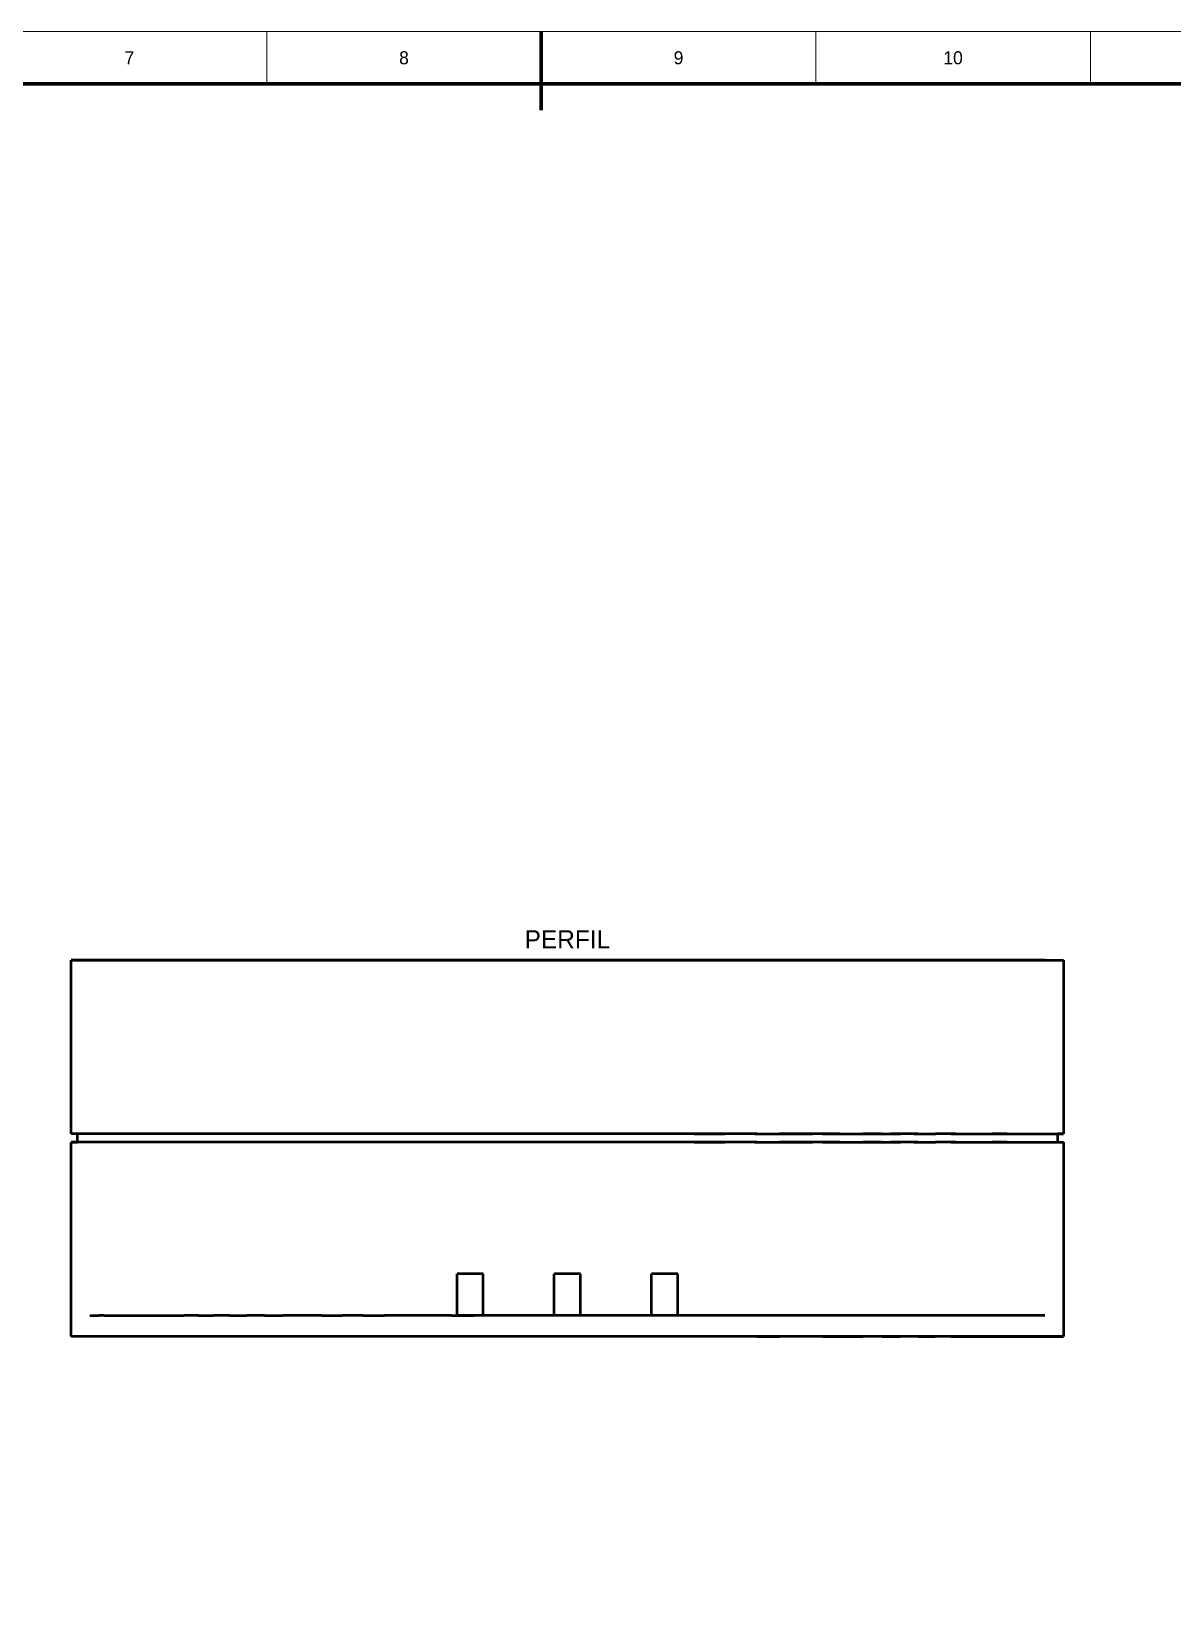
# Model space of a CAD drawing. Header units: millimetres. Extents: x 0 to 841, y 0 to 594.
# Drawn here: x 322.9 to 541.3, y 291.1 to 594 of the extents above; entities that cross this region are included whole.
import ezdxf
from ezdxf.enums import TextEntityAlignment as Align

# ---------------------------------------------------------------- set-up
doc = ezdxf.new("R2010")
doc.units = ezdxf.units.MM
doc.linetypes.add('DASHED', pattern=[1.524, 1.27, -0.254])
for name, color, linetype, lineweight in [('FINA', 7, 'CONTINUOUS', 18), ('NORMA', 7, 'CONTINUOUS', 70), ('OCULTA', 8, 'DASHED', 25), ('TEXTO', 7, 'CONTINUOUS', 25), ('VISIBLE', 7, 'CONTINUOUS', 50)]:
    doc.layers.add(name, color=color, linetype=linetype, lineweight=lineweight)

msp = doc.modelspace()

# ---------------------------------------------------------------- linework, layer by layer
at = {"layer": 'FINA'}
for p, q in [((367.94, 584), (367.94, 594)), ((420.5, 584), (420.5, 594)), ((473.06, 584), (473.06, 594)), ((525.62, 584), (525.62, 594))]:
    msp.add_line(p, q, dxfattribs=at)
msp.add_lwpolyline([(0, 0), (841, 0), (841, 594), (0, 594)], close=True, dxfattribs=at)
at = {"layer": 'NORMA'}
msp.add_line((420.5, 594), (420.5, 579), dxfattribs=at)
msp.add_lwpolyline([(20, 10), (831, 10), (831, 584), (20, 584)], close=True, dxfattribs=at)
at = {"layer": 'OCULTA'}
for p, q in [((330.5, 416.26), (330.61, 416.26)), ((330.61, 416.26), (330.96, 416.26)), ((330.96, 416.26), (331.53, 416.26)), ((331.53, 416.26), (332.33, 416.26)), ((332.33, 416.26), (333.35, 416.26)), ((333.35, 416.26), (334.59, 416.26)), ((334.21, 416.26), (334.1, 416.26)), ((334.54, 416.26), (334.21, 416.26)), ((335.09, 416.26), (334.54, 416.26)), ((334.59, 416.26), (336.05, 416.26)), ((335.86, 416.26), (335.09, 416.26)), ((336.84, 416.26), (335.86, 416.26)), ((336.05, 416.26), (337.73, 416.26)), ((338.04, 416.26), (336.84, 416.26)), ((337.73, 416.26), (339.62, 416.26)), ((339.44, 416.26), (338.04, 416.26)), ((341.06, 416.26), (339.44, 416.26)), ((339.62, 416.26), (341.72, 416.26)), ((342.88, 416.26), (341.06, 416.26)), ((341.72, 416.26), (344.02, 416.26)), ((344.89, 416.26), (342.88, 416.26)), ((344.02, 416.26), (346.51, 416.26)), ((347.1, 416.26), (344.89, 416.26)), ((346.51, 416.26), (349.2, 416.26)), ((349.5, 416.26), (347.1, 416.26)), ((349.2, 416.26), (352.06, 416.26)), ((352.09, 416.26), (349.5, 416.26)), ((355.11, 416.26), (352.06, 416.26)), ((354.85, 416.26), (352.09, 416.26)), ((357.78, 416.26), (354.85, 416.26)), ((355.11, 416.26), (358.32, 416.26)), ((360.87, 416.26), (357.78, 416.26)), ((361.7, 416.26), (358.32, 416.26)), ((364.12, 416.26), (360.87, 416.26)), ((361.7, 416.26), (365.23, 416.26)), ((367.52, 416.26), (364.12, 416.26)), ((368.91, 416.26), (365.23, 416.26)), ((371.05, 416.26), (367.52, 416.26)), ((368.91, 416.26), (372.72, 416.26)), ((374.72, 416.26), (371.05, 416.26)), ((372.72, 416.26), (376.66, 416.26)), ((378.51, 416.26), (374.72, 416.26)), ((380.72, 416.26), (376.66, 416.26)), ((382.41, 416.26), (378.51, 416.26)), ((384.88, 416.26), (380.72, 416.26)), ((386.42, 416.26), (382.41, 416.26)), ((384.88, 416.26), (389.15, 416.26)), ((390.52, 416.26), (386.42, 416.26)), ((393.5, 416.26), (389.15, 416.26)), ((394.71, 416.26), (390.52, 416.26)), ((397.92, 416.26), (393.5, 416.26)), ((398.97, 416.26), (394.71, 416.26)), ((402.42, 416.26), (397.92, 416.26)), ((403.29, 416.26), (398.97, 416.26)), ((406.97, 416.26), (402.42, 416.26)), ((407.67, 416.26), (403.29, 416.26)), ((411.56, 416.26), (406.97, 416.26)), ((412.09, 416.26), (407.67, 416.26)), ((416.19, 416.26), (411.56, 416.26)), ((416.54, 416.26), (412.09, 416.26)), ((420.84, 416.26), (416.19, 416.26)), ((421.02, 416.26), (416.54, 416.26)), ((425.5, 416.26), (420.84, 416.26)), ((425.5, 416.26), (421.02, 416.26)), ((429.98, 416.26), (425.5, 416.26)), ((430.16, 416.26), (425.5, 416.26)), ((434.46, 416.26), (429.98, 416.26)), ((434.81, 416.26), (430.16, 416.26)), ((438.91, 416.26), (434.46, 416.26)), ((439.44, 416.26), (434.81, 416.26)), ((443.33, 416.26), (438.91, 416.26)), ((444.03, 416.26), (439.44, 416.26)), ((443.33, 416.26), (447.71, 416.26)), ((448.58, 416.26), (444.03, 416.26)), ((452.03, 416.26), (447.71, 416.26)), ((453.08, 416.26), (448.58, 416.26)), ((456.29, 416.26), (452.03, 416.26)), ((457.5, 416.26), (453.08, 416.26)), ((460.48, 416.26), (456.29, 416.26)), ((461.85, 416.26), (457.5, 416.26)), ((460.48, 416.26), (464.58, 416.26)), ((466.12, 416.26), (461.85, 416.26)), ((468.59, 416.26), (464.58, 416.26)), ((470.28, 416.26), (466.12, 416.26)), ((468.59, 416.26), (472.49, 416.26)), ((474.34, 416.26), (470.28, 416.26)), ((476.28, 416.26), (472.49, 416.26)), ((478.28, 416.26), (474.34, 416.26)), ((479.95, 416.26), (476.28, 416.26)), ((482.09, 416.26), (478.28, 416.26)), ((479.95, 416.26), (483.48, 416.26)), ((485.77, 416.26), (482.09, 416.26)), ((486.88, 416.26), (483.48, 416.26)), ((489.3, 416.26), (485.77, 416.26)), ((486.88, 416.26), (490.13, 416.26)), ((492.68, 416.26), (489.3, 416.26)), ((493.22, 416.26), (490.13, 416.26)), ((495.89, 416.26), (492.68, 416.26)), ((493.22, 416.26), (496.15, 416.26)), ((498.94, 416.26), (495.89, 416.26)), ((498.91, 416.26), (496.15, 416.26)), ((498.91, 416.26), (501.5, 416.26)), ((501.8, 416.26), (498.94, 416.26)), ((501.5, 416.26), (503.9, 416.26)), ((504.49, 416.26), (501.8, 416.26)), ((503.9, 416.26), (506.11, 416.26)), ((506.98, 416.26), (504.49, 416.26)), ((506.11, 416.26), (508.12, 416.26)), ((509.28, 416.26), (506.98, 416.26)), ((508.12, 416.26), (509.94, 416.26)), ((511.38, 416.26), (509.28, 416.26)), ((509.94, 416.26), (511.56, 416.26)), ((513.27, 416.26), (511.38, 416.26)), ((511.56, 416.26), (512.96, 416.26)), ((512.96, 416.26), (514.16, 416.26)), ((514.95, 416.26), (513.27, 416.26)), ((515.14, 416.26), (514.16, 416.26)), ((516.41, 416.26), (514.95, 416.26)), ((515.14, 416.26), (515.91, 416.26)), ((515.91, 416.26), (516.46, 416.26)), ((517.65, 416.26), (516.41, 416.26)), ((516.46, 416.26), (516.79, 416.26)), ((516.79, 416.26), (516.9, 416.26)), ((518.67, 416.26), (517.65, 416.26)), ((519.47, 416.26), (518.67, 416.26)), ((520.04, 416.26), (519.47, 416.26)), ((520.39, 416.26), (520.04, 416.26)), ((520.5, 416.26), (520.39, 416.26)), ((330.5, 383.06), (330.61, 383.06)), ((330.61, 383.06), (330.96, 383.06)), ((330.96, 383.06), (331.53, 383.06)), ((331.53, 383.06), (332.33, 383.06)), ((331.7, 383.06), (331.9, 383.06)), ((331.9, 383.06), (332.5, 383.06)), ((332.33, 383.06), (333.35, 383.06)), ((332.5, 383.06), (333.5, 383.06)), ((333.35, 383.06), (334.59, 383.06)), ((333.5, 383.06), (334.9, 383.06)), ((334.59, 383.06), (336.05, 383.06)), ((334.9, 383.06), (336.68, 383.06)), ((336.05, 383.06), (337.73, 383.06)), ((336.68, 383.06), (338.84, 383.06)), ((337.73, 383.06), (339.62, 383.06)), ((338.84, 383.06), (341.37, 383.06)), ((339.62, 383.06), (341.72, 383.06)), ((344.27, 383.06), (341.37, 383.06)), ((341.72, 383.06), (344.02, 383.06)), ((344.02, 383.06), (346.51, 383.06)), ((344.27, 383.06), (347.51, 383.06)), ((346.51, 383.06), (349.2, 383.06)), ((347.51, 383.06), (351.08, 383.06)), ((349.2, 383.06), (352.06, 383.06)), ((354.98, 383.06), (351.08, 383.06)), ((355.11, 383.06), (352.06, 383.06)), ((354.98, 383.06), (359.17, 383.06)), ((355.11, 383.06), (358.32, 383.06)), ((361.7, 383.06), (358.32, 383.06)), ((363.65, 383.06), (359.17, 383.06)), ((361.7, 383.06), (365.23, 383.06)), ((363.65, 383.06), (368.4, 383.06)), ((368.91, 383.06), (365.23, 383.06)), ((368.4, 383.06), (373.39, 383.06)), ((368.91, 383.06), (372.72, 383.06)), ((372.72, 383.06), (376.66, 383.06)), ((378.6, 383.06), (373.39, 383.06)), ((380.72, 383.06), (376.66, 383.06)), ((378.6, 383.06), (384.01, 383.06)), ((384.88, 383.06), (380.72, 383.06)), ((384.01, 383.06), (389.6, 383.06)), ((384.88, 383.06), (389.15, 383.06)), ((393.5, 383.06), (389.15, 383.06)), ((395.35, 383.06), (389.6, 383.06)), ((397.92, 383.06), (393.5, 383.06)), ((395.35, 383.06), (401.22, 383.06)), ((402.42, 383.06), (397.92, 383.06)), ((407.2, 383.06), (401.22, 383.06)), ((406.97, 383.06), (402.42, 383.06)), ((411.56, 383.06), (406.97, 383.06)), ((413.26, 383.06), (407.2, 383.06)), ((416.19, 383.06), (411.56, 383.06)), ((419.37, 383.06), (413.26, 383.06)), ((420.84, 383.06), (416.19, 383.06)), ((425.5, 383.06), (419.37, 383.06)), ((425.5, 383.06), (420.84, 383.06)), ((431.63, 383.06), (425.5, 383.06)), ((430.16, 383.06), (425.5, 383.06)), ((434.81, 383.06), (430.16, 383.06)), ((437.74, 383.06), (431.63, 383.06)), ((439.44, 383.06), (434.81, 383.06)), ((443.8, 383.06), (437.74, 383.06)), ((444.03, 383.06), (439.44, 383.06)), ((449.78, 383.06), (443.8, 383.06)), ((448.58, 383.06), (444.03, 383.06)), ((453.08, 383.06), (448.58, 383.06)), ((455.65, 383.06), (449.78, 383.06)), ((457.5, 383.06), (453.08, 383.06)), ((461.4, 383.06), (455.65, 383.06)), ((461.85, 383.06), (457.5, 383.06)), ((466.99, 383.06), (461.4, 383.06)), ((466.12, 383.06), (461.85, 383.06)), ((470.28, 383.06), (466.12, 383.06)), ((472.4, 383.06), (466.99, 383.06)), ((474.34, 383.06), (470.28, 383.06)), ((477.61, 383.06), (472.4, 383.06)), ((478.28, 383.06), (474.34, 383.06)), ((482.6, 383.06), (477.61, 383.06)), ((482.09, 383.06), (478.28, 383.06)), ((485.77, 383.06), (482.09, 383.06)), ((487.35, 383.06), (482.6, 383.06)), ((489.3, 383.06), (485.77, 383.06)), ((491.83, 383.06), (487.35, 383.06)), ((492.68, 383.06), (489.3, 383.06)), ((496.02, 383.06), (491.83, 383.06)), ((495.89, 383.06), (492.68, 383.06)), ((498.94, 383.06), (495.89, 383.06)), ((499.92, 383.06), (496.02, 383.06)), ((501.8, 383.06), (498.94, 383.06)), ((503.49, 383.06), (499.92, 383.06)), ((504.49, 383.06), (501.8, 383.06)), ((506.73, 383.06), (503.49, 383.06)), ((506.98, 383.06), (504.49, 383.06)), ((509.63, 383.06), (506.73, 383.06)), ((509.28, 383.06), (506.98, 383.06)), ((511.38, 383.06), (509.28, 383.06)), ((512.16, 383.06), (509.63, 383.06)), ((513.27, 383.06), (511.38, 383.06)), ((514.32, 383.06), (512.16, 383.06)), ((514.95, 383.06), (513.27, 383.06)), ((516.1, 383.06), (514.32, 383.06)), ((516.41, 383.06), (514.95, 383.06)), ((517.5, 383.06), (516.1, 383.06)), ((517.65, 383.06), (516.41, 383.06)), ((518.5, 383.06), (517.5, 383.06)), ((518.67, 383.06), (517.65, 383.06)), ((519.1, 383.06), (518.5, 383.06)), ((519.47, 383.06), (518.67, 383.06)), ((519.3, 383.06), (519.1, 383.06)), ((520.04, 383.06), (519.47, 383.06)), ((520.39, 383.06), (520.04, 383.06)), ((520.5, 383.06), (520.39, 383.06)), ((330.5, 381.46), (330.61, 381.46)), ((330.61, 381.46), (330.96, 381.46)), ((330.96, 381.46), (331.53, 381.46)), ((331.53, 381.46), (332.33, 381.46)), ((331.7, 381.46), (331.9, 381.46)), ((331.9, 381.46), (332.5, 381.46)), ((332.33, 381.46), (333.35, 381.46)), ((332.5, 381.46), (333.5, 381.46)), ((333.35, 381.46), (334.59, 381.46)), ((333.5, 381.46), (334.9, 381.46)), ((334.59, 381.46), (336.05, 381.46)), ((334.9, 381.46), (336.68, 381.46)), ((336.05, 381.46), (337.73, 381.46)), ((336.68, 381.46), (338.84, 381.46)), ((337.73, 381.46), (339.62, 381.46)), ((338.84, 381.46), (341.37, 381.46)), ((339.62, 381.46), (341.72, 381.46)), ((344.27, 381.46), (341.37, 381.46)), ((341.72, 381.46), (344.02, 381.46)), ((344.02, 381.46), (346.51, 381.46)), ((344.27, 381.46), (347.51, 381.46)), ((346.51, 381.46), (349.2, 381.46)), ((347.51, 381.46), (351.08, 381.46)), ((349.2, 381.46), (352.06, 381.46)), ((354.98, 381.46), (351.08, 381.46)), ((355.11, 381.46), (352.06, 381.46)), ((354.98, 381.46), (359.17, 381.46)), ((355.11, 381.46), (358.32, 381.46)), ((361.7, 381.46), (358.32, 381.46)), ((363.65, 381.46), (359.17, 381.46)), ((361.7, 381.46), (365.23, 381.46)), ((363.65, 381.46), (368.4, 381.46)), ((368.91, 381.46), (365.23, 381.46)), ((368.4, 381.46), (373.39, 381.46)), ((368.91, 381.46), (372.72, 381.46)), ((372.72, 381.46), (376.66, 381.46)), ((378.6, 381.46), (373.39, 381.46)), ((380.72, 381.46), (376.66, 381.46)), ((378.6, 381.46), (384.01, 381.46)), ((384.88, 381.46), (380.72, 381.46)), ((384.01, 381.46), (389.6, 381.46)), ((384.88, 381.46), (389.15, 381.46)), ((393.5, 381.46), (389.15, 381.46)), ((395.35, 381.46), (389.6, 381.46)), ((397.92, 381.46), (393.5, 381.46)), ((395.35, 381.46), (401.22, 381.46)), ((402.42, 381.46), (397.92, 381.46)), ((407.2, 381.46), (401.22, 381.46)), ((406.97, 381.46), (402.42, 381.46)), ((411.56, 381.46), (406.97, 381.46)), ((413.26, 381.46), (407.2, 381.46)), ((416.19, 381.46), (411.56, 381.46)), ((419.37, 381.46), (413.26, 381.46)), ((420.84, 381.46), (416.19, 381.46)), ((425.5, 381.46), (419.37, 381.46)), ((425.5, 381.46), (420.84, 381.46)), ((431.63, 381.46), (425.5, 381.46)), ((430.16, 381.46), (425.5, 381.46)), ((434.81, 381.46), (430.16, 381.46)), ((437.74, 381.46), (431.63, 381.46)), ((439.44, 381.46), (434.81, 381.46)), ((443.8, 381.46), (437.74, 381.46)), ((444.03, 381.46), (439.44, 381.46)), ((449.78, 381.46), (443.8, 381.46)), ((448.58, 381.46), (444.03, 381.46)), ((453.08, 381.46), (448.58, 381.46)), ((455.65, 381.46), (449.78, 381.46)), ((457.5, 381.46), (453.08, 381.46)), ((461.4, 381.46), (455.65, 381.46)), ((461.85, 381.46), (457.5, 381.46)), ((466.99, 381.46), (461.4, 381.46)), ((466.12, 381.46), (461.85, 381.46)), ((470.28, 381.46), (466.12, 381.46)), ((472.4, 381.46), (466.99, 381.46)), ((474.34, 381.46), (470.28, 381.46)), ((477.61, 381.46), (472.4, 381.46)), ((478.28, 381.46), (474.34, 381.46)), ((482.6, 381.46), (477.61, 381.46)), ((482.09, 381.46), (478.28, 381.46)), ((485.77, 381.46), (482.09, 381.46)), ((487.35, 381.46), (482.6, 381.46)), ((489.3, 381.46), (485.77, 381.46)), ((491.83, 381.46), (487.35, 381.46)), ((492.68, 381.46), (489.3, 381.46)), ((496.02, 381.46), (491.83, 381.46)), ((495.89, 381.46), (492.68, 381.46)), ((498.94, 381.46), (495.89, 381.46)), ((499.92, 381.46), (496.02, 381.46)), ((501.8, 381.46), (498.94, 381.46)), ((503.49, 381.46), (499.92, 381.46)), ((504.49, 381.46), (501.8, 381.46)), ((506.73, 381.46), (503.49, 381.46)), ((506.98, 381.46), (504.49, 381.46)), ((509.63, 381.46), (506.73, 381.46)), ((509.28, 381.46), (506.98, 381.46)), ((511.38, 381.46), (509.28, 381.46)), ((512.16, 381.46), (509.63, 381.46)), ((513.27, 381.46), (511.38, 381.46)), ((514.32, 381.46), (512.16, 381.46)), ((514.95, 381.46), (513.27, 381.46)), ((516.1, 381.46), (514.32, 381.46)), ((516.41, 381.46), (514.95, 381.46)), ((517.5, 381.46), (516.1, 381.46)), ((517.65, 381.46), (516.41, 381.46)), ((518.5, 381.46), (517.5, 381.46)), ((518.67, 381.46), (517.65, 381.46)), ((519.1, 381.46), (518.5, 381.46)), ((519.47, 381.46), (518.67, 381.46)), ((519.3, 381.46), (519.1, 381.46)), ((520.04, 381.46), (519.47, 381.46)), ((520.39, 381.46), (520.04, 381.46)), ((520.5, 381.46), (520.39, 381.46)), ((404.38, 348.26), (404.38, 356.26)), ((404.38, 356.26), (404.38, 356.26)), ((409.38, 356.26), (404.38, 356.26)), ((409.38, 348.26), (409.38, 356.26)), ((409.38, 356.26), (409.38, 356.26)), ((428, 356.26), (423, 356.26)), ((423, 356.26), (423, 356.26)), ((423, 348.26), (423, 356.26)), ((428, 356.26), (428, 356.26)), ((428, 348.26), (428, 356.26)), ((441.62, 348.26), (441.62, 356.26)), ((441.62, 356.26), (441.62, 356.26)), ((446.62, 356.26), (441.62, 356.26)), ((446.62, 348.26), (446.62, 356.26)), ((446.62, 356.26), (446.62, 356.26)), ((334.21, 348.26), (334.1, 348.26)), ((334.54, 348.26), (334.21, 348.26)), ((335.09, 348.26), (334.54, 348.26)), ((335.86, 348.26), (335.09, 348.26)), ((336.84, 348.26), (335.86, 348.26)), ((338.04, 348.26), (336.84, 348.26)), ((339.44, 348.26), (338.04, 348.26)), ((341.06, 348.26), (339.44, 348.26)), ((342.88, 348.26), (341.06, 348.26)), ((344.89, 348.26), (342.88, 348.26)), ((347.1, 348.26), (344.89, 348.26)), ((349.5, 348.26), (347.1, 348.26)), ((352.09, 348.26), (349.5, 348.26)), ((354.85, 348.26), (352.09, 348.26)), ((357.78, 348.26), (354.85, 348.26)), ((360.87, 348.26), (357.78, 348.26)), ((364.12, 348.26), (360.87, 348.26)), ((367.52, 348.26), (364.12, 348.26)), ((371.05, 348.26), (367.52, 348.26)), ((374.72, 348.26), (371.05, 348.26)), ((378.51, 348.26), (374.72, 348.26)), ((382.41, 348.26), (378.51, 348.26)), ((386.42, 348.26), (382.41, 348.26)), ((390.52, 348.26), (386.42, 348.26)), ((394.71, 348.26), (390.52, 348.26)), ((398.97, 348.26), (394.71, 348.26)), ((403.29, 348.26), (398.97, 348.26)), ((407.67, 348.26), (403.29, 348.26)), ((404.38, 348.26), (404.38, 348.26)), ((409.38, 348.26), (404.38, 348.26)), ((412.09, 348.26), (407.67, 348.26)), ((409.38, 348.26), (409.38, 348.26)), ((416.54, 348.26), (412.09, 348.26)), ((421.02, 348.26), (416.54, 348.26)), ((425.5, 348.26), (421.02, 348.26)), ((428, 348.26), (423, 348.26)), ((423, 348.26), (423, 348.26)), ((429.98, 348.26), (425.5, 348.26)), ((428, 348.26), (428, 348.26)), ((434.46, 348.26), (429.98, 348.26)), ((438.91, 348.26), (434.46, 348.26)), ((443.33, 348.26), (438.91, 348.26)), ((441.62, 348.26), (441.62, 348.26)), ((446.62, 348.26), (441.62, 348.26)), ((443.33, 348.26), (447.71, 348.26)), ((446.62, 348.26), (446.62, 348.26)), ((452.03, 348.26), (447.71, 348.26)), ((456.29, 348.26), (452.03, 348.26)), ((460.48, 348.26), (456.29, 348.26)), ((460.48, 348.26), (464.58, 348.26)), ((468.59, 348.26), (464.58, 348.26)), ((468.59, 348.26), (472.49, 348.26)), ((476.28, 348.26), (472.49, 348.26)), ((479.95, 348.26), (476.28, 348.26)), ((479.95, 348.26), (483.48, 348.26)), ((486.88, 348.26), (483.48, 348.26)), ((486.88, 348.26), (490.13, 348.26)), ((493.22, 348.26), (490.13, 348.26)), ((493.22, 348.26), (496.15, 348.26)), ((498.91, 348.26), (496.15, 348.26)), ((498.91, 348.26), (501.5, 348.26)), ((501.5, 348.26), (503.9, 348.26)), ((503.9, 348.26), (506.11, 348.26)), ((506.11, 348.26), (508.12, 348.26)), ((508.12, 348.26), (509.94, 348.26)), ((509.94, 348.26), (511.56, 348.26)), ((511.56, 348.26), (512.96, 348.26)), ((512.96, 348.26), (514.16, 348.26)), ((515.14, 348.26), (514.16, 348.26)), ((515.14, 348.26), (515.91, 348.26)), ((515.91, 348.26), (516.46, 348.26)), ((516.46, 348.26), (516.79, 348.26)), ((516.79, 348.26), (516.9, 348.26)), ((330.5, 344.26), (330.61, 344.26)), ((330.61, 344.26), (330.96, 344.26)), ((330.96, 344.26), (331.53, 344.26)), ((331.53, 344.26), (332.33, 344.26)), ((332.33, 344.26), (333.35, 344.26)), ((333.35, 344.26), (334.59, 344.26)), ((334.59, 344.26), (336.05, 344.26)), ((336.05, 344.26), (337.73, 344.26)), ((337.73, 344.26), (339.62, 344.26)), ((339.62, 344.26), (341.72, 344.26)), ((341.72, 344.26), (344.02, 344.26)), ((344.02, 344.26), (346.51, 344.26)), ((346.51, 344.26), (349.2, 344.26)), ((349.2, 344.26), (352.06, 344.26)), ((355.11, 344.26), (352.06, 344.26)), ((355.11, 344.26), (358.32, 344.26)), ((361.7, 344.26), (358.32, 344.26)), ((361.7, 344.26), (365.23, 344.26)), ((368.91, 344.26), (365.23, 344.26)), ((368.91, 344.26), (372.72, 344.26)), ((372.72, 344.26), (376.66, 344.26)), ((380.72, 344.26), (376.66, 344.26)), ((384.88, 344.26), (380.72, 344.26)), ((384.88, 344.26), (389.15, 344.26)), ((393.5, 344.26), (389.15, 344.26)), ((397.92, 344.26), (393.5, 344.26)), ((402.42, 344.26), (397.92, 344.26)), ((406.97, 344.26), (402.42, 344.26)), ((411.56, 344.26), (406.97, 344.26)), ((416.19, 344.26), (411.56, 344.26)), ((420.84, 344.26), (416.19, 344.26)), ((425.5, 344.26), (420.84, 344.26)), ((430.16, 344.26), (425.5, 344.26)), ((434.81, 344.26), (430.16, 344.26)), ((439.44, 344.26), (434.81, 344.26)), ((444.03, 344.26), (439.44, 344.26)), ((448.58, 344.26), (444.03, 344.26)), ((453.08, 344.26), (448.58, 344.26)), ((457.5, 344.26), (453.08, 344.26)), ((461.85, 344.26), (457.5, 344.26)), ((466.12, 344.26), (461.85, 344.26)), ((470.28, 344.26), (466.12, 344.26)), ((474.34, 344.26), (470.28, 344.26)), ((478.28, 344.26), (474.34, 344.26)), ((482.09, 344.26), (478.28, 344.26)), ((485.77, 344.26), (482.09, 344.26)), ((489.3, 344.26), (485.77, 344.26)), ((492.68, 344.26), (489.3, 344.26)), ((495.89, 344.26), (492.68, 344.26)), ((498.94, 344.26), (495.89, 344.26)), ((501.8, 344.26), (498.94, 344.26)), ((504.49, 344.26), (501.8, 344.26)), ((506.98, 344.26), (504.49, 344.26)), ((509.28, 344.26), (506.98, 344.26)), ((511.38, 344.26), (509.28, 344.26)), ((513.27, 344.26), (511.38, 344.26)), ((514.95, 344.26), (513.27, 344.26)), ((516.41, 344.26), (514.95, 344.26)), ((517.65, 344.26), (516.41, 344.26)), ((518.67, 344.26), (517.65, 344.26)), ((519.47, 344.26), (518.67, 344.26)), ((520.04, 344.26), (519.47, 344.26)), ((520.39, 344.26), (520.04, 344.26)), ((520.5, 344.26), (520.39, 344.26))]:
    msp.add_line(p, q, dxfattribs=at)
at = {"layer": 'VISIBLE'}
for p, q in [((330.61, 416.26), (330.5, 416.26)), ((330.5, 383.06), (330.5, 416.26)), ((330.5, 416.26), (330.5, 416.26)), ((330.5, 416.26), (330.5, 416.26)), ((330.5, 416.26), (520.5, 416.26)), ((330.96, 416.26), (330.61, 416.26)), ((331.53, 416.26), (330.96, 416.26)), ((332.33, 416.26), (331.53, 416.26)), ((333.35, 416.26), (332.33, 416.26)), ((334.59, 416.26), (333.35, 416.26)), ((334.1, 416.26), (334.21, 416.26)), ((334.21, 416.26), (334.54, 416.26)), ((334.54, 416.26), (335.09, 416.26)), ((336.05, 416.26), (334.59, 416.26)), ((335.09, 416.26), (335.86, 416.26)), ((336.84, 416.26), (335.86, 416.26)), ((337.73, 416.26), (336.05, 416.26)), ((336.84, 416.26), (338.04, 416.26)), ((339.62, 416.26), (337.73, 416.26)), ((338.04, 416.26), (339.44, 416.26)), ((339.44, 416.26), (341.06, 416.26)), ((341.72, 416.26), (339.62, 416.26)), ((341.06, 416.26), (342.88, 416.26)), ((344.02, 416.26), (341.72, 416.26)), ((342.88, 416.26), (344.89, 416.26)), ((346.51, 416.26), (344.02, 416.26)), ((344.89, 416.26), (347.1, 416.26)), ((349.2, 416.26), (346.51, 416.26)), ((347.1, 416.26), (349.5, 416.26)), ((352.06, 416.26), (349.2, 416.26)), ((349.5, 416.26), (352.09, 416.26)), ((355.11, 416.26), (352.06, 416.26)), ((354.85, 416.26), (352.09, 416.26)), ((354.85, 416.26), (357.78, 416.26)), ((358.32, 416.26), (355.11, 416.26)), ((360.87, 416.26), (357.78, 416.26)), ((361.7, 416.26), (358.32, 416.26)), ((360.87, 416.26), (364.12, 416.26)), ((365.23, 416.26), (361.7, 416.26)), ((367.52, 416.26), (364.12, 416.26)), ((368.91, 416.26), (365.23, 416.26)), ((367.52, 416.26), (371.05, 416.26)), ((372.72, 416.26), (368.91, 416.26)), ((374.72, 416.26), (371.05, 416.26)), ((376.66, 416.26), (372.72, 416.26)), ((378.51, 416.26), (374.72, 416.26)), ((380.72, 416.26), (376.66, 416.26)), ((378.51, 416.26), (382.41, 416.26)), ((384.88, 416.26), (380.72, 416.26)), ((386.42, 416.26), (382.41, 416.26)), ((389.15, 416.26), (384.88, 416.26)), ((386.42, 416.26), (390.52, 416.26)), ((393.5, 416.26), (389.15, 416.26)), ((394.71, 416.26), (390.52, 416.26)), ((397.92, 416.26), (393.5, 416.26)), ((398.97, 416.26), (394.71, 416.26)), ((402.42, 416.26), (397.92, 416.26)), ((403.29, 416.26), (398.97, 416.26)), ((406.97, 416.26), (402.42, 416.26)), ((403.29, 416.26), (407.67, 416.26)), ((411.56, 416.26), (406.97, 416.26)), ((412.09, 416.26), (407.67, 416.26)), ((416.19, 416.26), (411.56, 416.26)), ((416.54, 416.26), (412.09, 416.26)), ((420.84, 416.26), (416.19, 416.26)), ((421.02, 416.26), (416.54, 416.26)), ((425.5, 416.26), (420.84, 416.26)), ((425.5, 416.26), (421.02, 416.26)), ((430.16, 416.26), (425.5, 416.26)), ((429.98, 416.26), (425.5, 416.26)), ((434.46, 416.26), (429.98, 416.26)), ((434.81, 416.26), (430.16, 416.26)), ((438.91, 416.26), (434.46, 416.26)), ((439.44, 416.26), (434.81, 416.26)), ((443.33, 416.26), (438.91, 416.26)), ((444.03, 416.26), (439.44, 416.26)), ((447.71, 416.26), (443.33, 416.26)), ((448.58, 416.26), (444.03, 416.26)), ((452.03, 416.26), (447.71, 416.26)), ((453.08, 416.26), (448.58, 416.26)), ((456.29, 416.26), (452.03, 416.26)), ((457.5, 416.26), (453.08, 416.26)), ((460.48, 416.26), (456.29, 416.26)), ((461.85, 416.26), (457.5, 416.26)), ((464.58, 416.26), (460.48, 416.26)), ((461.85, 416.26), (466.12, 416.26)), ((468.59, 416.26), (464.58, 416.26)), ((470.28, 416.26), (466.12, 416.26)), ((472.49, 416.26), (468.59, 416.26)), ((474.34, 416.26), (470.28, 416.26)), ((476.28, 416.26), (472.49, 416.26)), ((474.34, 416.26), (478.28, 416.26)), ((479.95, 416.26), (476.28, 416.26)), ((478.28, 416.26), (482.09, 416.26)), ((483.48, 416.26), (479.95, 416.26)), ((485.77, 416.26), (482.09, 416.26)), ((486.88, 416.26), (483.48, 416.26)), ((485.77, 416.26), (489.3, 416.26)), ((490.13, 416.26), (486.88, 416.26)), ((492.68, 416.26), (489.3, 416.26)), ((493.22, 416.26), (490.13, 416.26)), ((492.68, 416.26), (495.89, 416.26)), ((496.15, 416.26), (493.22, 416.26)), ((498.94, 416.26), (495.89, 416.26)), ((498.91, 416.26), (496.15, 416.26)), ((501.5, 416.26), (498.91, 416.26)), ((498.94, 416.26), (501.8, 416.26)), ((503.9, 416.26), (501.5, 416.26)), ((501.8, 416.26), (504.49, 416.26)), ((506.11, 416.26), (503.9, 416.26)), ((504.49, 416.26), (506.98, 416.26)), ((508.12, 416.26), (506.11, 416.26)), ((506.98, 416.26), (509.28, 416.26)), ((509.94, 416.26), (508.12, 416.26)), ((509.28, 416.26), (511.38, 416.26)), ((511.56, 416.26), (509.94, 416.26)), ((511.38, 416.26), (513.27, 416.26)), ((512.96, 416.26), (511.56, 416.26)), ((514.16, 416.26), (512.96, 416.26)), ((513.27, 416.26), (514.95, 416.26)), ((515.14, 416.26), (514.16, 416.26)), ((514.95, 416.26), (516.41, 416.26)), ((515.91, 416.26), (515.14, 416.26)), ((516.46, 416.26), (515.91, 416.26)), ((516.41, 416.26), (517.65, 416.26)), ((516.79, 416.26), (516.46, 416.26)), ((516.9, 416.26), (516.79, 416.26)), ((517.65, 416.26), (518.67, 416.26)), ((518.67, 416.26), (519.47, 416.26)), ((519.47, 416.26), (520.04, 416.26)), ((520.04, 416.26), (520.39, 416.26)), ((520.39, 416.26), (520.5, 416.26)), ((520.5, 416.26), (520.5, 416.26)), ((520.5, 416.26), (520.5, 416.26)), ((520.5, 416.26), (520.5, 383.06)), ((330.61, 383.06), (330.5, 383.06)), ((331.7, 383.06), (330.5, 383.06)), ((330.5, 383.06), (330.5, 383.06)), ((330.5, 383.06), (330.5, 383.06)), ((330.96, 383.06), (330.61, 383.06)), ((331.53, 383.06), (330.96, 383.06)), ((332.33, 383.06), (331.53, 383.06)), ((331.9, 383.06), (331.7, 383.06)), ((331.7, 381.46), (331.7, 383.06)), ((331.7, 383.06), (331.7, 383.06)), ((331.7, 383.06), (331.7, 383.06)), ((331.7, 383.06), (331.7, 383.06)), ((331.7, 383.06), (331.7, 383.06)), ((331.7, 383.06), (331.7, 383.06)), ((331.7, 383.06), (331.7, 383.06)), ((331.7, 383.06), (331.7, 383.06)), ((331.7, 383.06), (331.7, 383.06)), ((331.7, 383.06), (331.7, 383.06)), ((331.7, 383.06), (331.7, 383.06)), ((331.7, 383.06), (331.7, 383.06)), ((331.7, 383.06), (331.7, 383.06)), ((331.7, 383.06), (331.7, 383.06)), ((331.7, 383.06), (331.7, 383.06)), ((331.7, 383.06), (331.7, 383.06)), ((331.7, 383.06), (331.7, 383.06)), ((332.5, 383.06), (331.9, 383.06)), ((333.35, 383.06), (332.33, 383.06)), ((333.5, 383.06), (332.5, 383.06)), ((334.59, 383.06), (333.35, 383.06)), ((334.9, 383.06), (333.5, 383.06)), ((336.05, 383.06), (334.59, 383.06)), ((336.68, 383.06), (334.9, 383.06)), ((337.73, 383.06), (336.05, 383.06)), ((338.84, 383.06), (336.68, 383.06)), ((339.62, 383.06), (337.73, 383.06)), ((341.37, 383.06), (338.84, 383.06)), ((341.72, 383.06), (339.62, 383.06)), ((344.27, 383.06), (341.37, 383.06)), ((344.02, 383.06), (341.72, 383.06)), ((346.51, 383.06), (344.02, 383.06)), ((347.51, 383.06), (344.27, 383.06)), ((349.2, 383.06), (346.51, 383.06)), ((351.08, 383.06), (347.51, 383.06)), ((352.06, 383.06), (349.2, 383.06)), ((354.98, 383.06), (351.08, 383.06)), ((355.11, 383.06), (352.06, 383.06)), ((359.17, 383.06), (354.98, 383.06)), ((358.32, 383.06), (355.11, 383.06)), ((361.7, 383.06), (358.32, 383.06)), ((363.65, 383.06), (359.17, 383.06)), ((365.23, 383.06), (361.7, 383.06)), ((368.4, 383.06), (363.65, 383.06)), ((368.91, 383.06), (365.23, 383.06)), ((373.39, 383.06), (368.4, 383.06)), ((372.72, 383.06), (368.91, 383.06)), ((376.66, 383.06), (372.72, 383.06)), ((378.6, 383.06), (373.39, 383.06)), ((380.72, 383.06), (376.66, 383.06)), ((384.01, 383.06), (378.6, 383.06)), ((384.88, 383.06), (380.72, 383.06)), ((389.6, 383.06), (384.01, 383.06)), ((389.15, 383.06), (384.88, 383.06)), ((393.5, 383.06), (389.15, 383.06)), ((395.35, 383.06), (389.6, 383.06)), ((397.92, 383.06), (393.5, 383.06)), ((401.22, 383.06), (395.35, 383.06)), ((402.42, 383.06), (397.92, 383.06)), ((407.2, 383.06), (401.22, 383.06)), ((406.97, 383.06), (402.42, 383.06)), ((411.56, 383.06), (406.97, 383.06)), ((413.26, 383.06), (407.2, 383.06)), ((416.19, 383.06), (411.56, 383.06)), ((419.37, 383.06), (413.26, 383.06)), ((420.84, 383.06), (416.19, 383.06)), ((425.5, 383.06), (419.37, 383.06)), ((425.5, 383.06), (420.84, 383.06)), ((430.16, 383.06), (425.5, 383.06)), ((431.63, 383.06), (425.5, 383.06)), ((434.81, 383.06), (430.16, 383.06)), ((437.74, 383.06), (431.63, 383.06)), ((439.44, 383.06), (434.81, 383.06)), ((443.8, 383.06), (437.74, 383.06)), ((444.03, 383.06), (439.44, 383.06)), ((449.78, 383.06), (443.8, 383.06)), ((448.58, 383.06), (444.03, 383.06)), ((453.08, 383.06), (448.58, 383.06)), ((449.78, 383.06), (455.65, 383.06)), ((457.5, 383.06), (453.08, 383.06)), ((461.4, 383.06), (455.65, 383.06)), ((461.85, 383.06), (457.5, 383.06)), ((461.4, 383.06), (466.99, 383.06)), ((461.85, 383.06), (466.12, 383.06)), ((470.28, 383.06), (466.12, 383.06)), ((466.99, 383.06), (472.4, 383.06)), ((474.34, 383.06), (470.28, 383.06)), ((477.61, 383.06), (472.4, 383.06)), ((474.34, 383.06), (478.28, 383.06)), ((477.61, 383.06), (482.6, 383.06)), ((478.28, 383.06), (482.09, 383.06)), ((485.77, 383.06), (482.09, 383.06)), ((482.6, 383.06), (487.35, 383.06)), ((485.77, 383.06), (489.3, 383.06)), ((491.83, 383.06), (487.35, 383.06)), ((492.68, 383.06), (489.3, 383.06)), ((491.83, 383.06), (496.02, 383.06)), ((492.68, 383.06), (495.89, 383.06)), ((498.94, 383.06), (495.89, 383.06)), ((499.92, 383.06), (496.02, 383.06)), ((498.94, 383.06), (501.8, 383.06)), ((499.92, 383.06), (503.49, 383.06)), ((501.8, 383.06), (504.49, 383.06)), ((503.49, 383.06), (506.73, 383.06)), ((504.49, 383.06), (506.98, 383.06)), ((509.63, 383.06), (506.73, 383.06)), ((506.98, 383.06), (509.28, 383.06)), ((509.28, 383.06), (511.38, 383.06)), ((509.63, 383.06), (512.16, 383.06)), ((511.38, 383.06), (513.27, 383.06)), ((512.16, 383.06), (514.32, 383.06)), ((513.27, 383.06), (514.95, 383.06)), ((514.32, 383.06), (516.1, 383.06)), ((514.95, 383.06), (516.41, 383.06)), ((516.1, 383.06), (517.5, 383.06)), ((516.41, 383.06), (517.65, 383.06)), ((517.5, 383.06), (518.5, 383.06)), ((517.65, 383.06), (518.67, 383.06)), ((518.5, 383.06), (519.1, 383.06)), ((518.67, 383.06), (519.47, 383.06)), ((519.1, 383.06), (519.3, 383.06)), ((520.5, 383.06), (519.3, 383.06)), ((519.3, 383.06), (519.3, 383.06)), ((519.3, 383.06), (519.3, 383.06)), ((519.3, 383.06), (519.3, 383.06)), ((519.3, 383.06), (519.3, 383.06)), ((519.3, 383.06), (519.3, 383.06)), ((519.3, 383.06), (519.3, 383.06)), ((519.3, 383.06), (519.3, 383.06)), ((519.3, 383.06), (519.3, 383.06)), ((519.3, 383.06), (519.3, 383.06)), ((519.3, 383.06), (519.3, 383.06)), ((519.3, 383.06), (519.3, 383.06)), ((519.3, 383.06), (519.3, 383.06)), ((519.3, 383.06), (519.3, 383.06)), ((519.3, 383.06), (519.3, 383.06)), ((519.3, 383.06), (519.3, 383.06)), ((519.3, 383.06), (519.3, 383.06)), ((519.3, 383.06), (519.3, 381.46)), ((519.47, 383.06), (520.04, 383.06)), ((520.04, 383.06), (520.39, 383.06)), ((520.39, 383.06), (520.5, 383.06)), ((520.5, 383.06), (520.5, 383.06)), ((520.5, 383.06), (520.5, 383.06)), ((330.61, 381.46), (330.5, 381.46)), ((330.5, 344.26), (330.5, 381.46)), ((330.5, 381.46), (330.5, 381.46)), ((330.5, 381.46), (330.5, 381.46)), ((330.5, 381.46), (331.7, 381.46)), ((330.96, 381.46), (330.61, 381.46)), ((331.53, 381.46), (330.96, 381.46)), ((332.33, 381.46), (331.53, 381.46)), ((331.9, 381.46), (331.7, 381.46)), ((331.7, 381.46), (331.7, 381.46)), ((331.7, 381.46), (331.7, 381.46)), ((331.7, 381.46), (331.7, 381.46)), ((331.7, 381.46), (331.7, 381.46)), ((331.7, 381.46), (331.7, 381.46)), ((331.7, 381.46), (331.7, 381.46)), ((331.7, 381.46), (331.7, 381.46)), ((331.7, 381.46), (331.7, 381.46)), ((331.7, 381.46), (331.7, 381.46)), ((331.7, 381.46), (331.7, 381.46)), ((331.7, 381.46), (331.7, 381.46)), ((331.7, 381.46), (331.7, 381.46)), ((331.7, 381.46), (331.7, 381.46)), ((331.7, 381.46), (331.7, 381.46)), ((331.7, 381.46), (331.7, 381.46)), ((331.7, 381.46), (331.7, 381.46)), ((332.5, 381.46), (331.9, 381.46)), ((333.35, 381.46), (332.33, 381.46)), ((333.5, 381.46), (332.5, 381.46)), ((334.59, 381.46), (333.35, 381.46)), ((334.9, 381.46), (333.5, 381.46)), ((336.05, 381.46), (334.59, 381.46)), ((336.68, 381.46), (334.9, 381.46)), ((337.73, 381.46), (336.05, 381.46)), ((338.84, 381.46), (336.68, 381.46)), ((339.62, 381.46), (337.73, 381.46)), ((341.37, 381.46), (338.84, 381.46)), ((341.72, 381.46), (339.62, 381.46)), ((344.27, 381.46), (341.37, 381.46)), ((344.02, 381.46), (341.72, 381.46)), ((346.51, 381.46), (344.02, 381.46)), ((347.51, 381.46), (344.27, 381.46)), ((349.2, 381.46), (346.51, 381.46)), ((351.08, 381.46), (347.51, 381.46)), ((352.06, 381.46), (349.2, 381.46)), ((354.98, 381.46), (351.08, 381.46)), ((355.11, 381.46), (352.06, 381.46)), ((359.17, 381.46), (354.98, 381.46)), ((358.32, 381.46), (355.11, 381.46)), ((361.7, 381.46), (358.32, 381.46)), ((363.65, 381.46), (359.17, 381.46)), ((365.23, 381.46), (361.7, 381.46)), ((368.4, 381.46), (363.65, 381.46)), ((368.91, 381.46), (365.23, 381.46)), ((373.39, 381.46), (368.4, 381.46)), ((372.72, 381.46), (368.91, 381.46)), ((376.66, 381.46), (372.72, 381.46)), ((378.6, 381.46), (373.39, 381.46)), ((380.72, 381.46), (376.66, 381.46)), ((384.01, 381.46), (378.6, 381.46)), ((384.88, 381.46), (380.72, 381.46)), ((389.6, 381.46), (384.01, 381.46)), ((389.15, 381.46), (384.88, 381.46)), ((393.5, 381.46), (389.15, 381.46)), ((395.35, 381.46), (389.6, 381.46)), ((397.92, 381.46), (393.5, 381.46)), ((401.22, 381.46), (395.35, 381.46)), ((402.42, 381.46), (397.92, 381.46)), ((407.2, 381.46), (401.22, 381.46)), ((406.97, 381.46), (402.42, 381.46)), ((411.56, 381.46), (406.97, 381.46)), ((413.26, 381.46), (407.2, 381.46)), ((416.19, 381.46), (411.56, 381.46)), ((419.37, 381.46), (413.26, 381.46)), ((420.84, 381.46), (416.19, 381.46)), ((425.5, 381.46), (419.37, 381.46)), ((425.5, 381.46), (420.84, 381.46)), ((430.16, 381.46), (425.5, 381.46)), ((431.63, 381.46), (425.5, 381.46)), ((434.81, 381.46), (430.16, 381.46)), ((437.74, 381.46), (431.63, 381.46)), ((439.44, 381.46), (434.81, 381.46)), ((443.8, 381.46), (437.74, 381.46)), ((444.03, 381.46), (439.44, 381.46)), ((449.78, 381.46), (443.8, 381.46)), ((448.58, 381.46), (444.03, 381.46)), ((453.08, 381.46), (448.58, 381.46)), ((449.78, 381.46), (455.65, 381.46)), ((457.5, 381.46), (453.08, 381.46)), ((461.4, 381.46), (455.65, 381.46)), ((461.85, 381.46), (457.5, 381.46)), ((461.4, 381.46), (466.99, 381.46)), ((461.85, 381.46), (466.12, 381.46)), ((470.28, 381.46), (466.12, 381.46)), ((466.99, 381.46), (472.4, 381.46)), ((474.34, 381.46), (470.28, 381.46)), ((477.61, 381.46), (472.4, 381.46)), ((474.34, 381.46), (478.28, 381.46)), ((477.61, 381.46), (482.6, 381.46)), ((478.28, 381.46), (482.09, 381.46)), ((485.77, 381.46), (482.09, 381.46)), ((482.6, 381.46), (487.35, 381.46)), ((485.77, 381.46), (489.3, 381.46)), ((491.83, 381.46), (487.35, 381.46)), ((492.68, 381.46), (489.3, 381.46)), ((491.83, 381.46), (496.02, 381.46)), ((492.68, 381.46), (495.89, 381.46)), ((498.94, 381.46), (495.89, 381.46)), ((499.92, 381.46), (496.02, 381.46)), ((498.94, 381.46), (501.8, 381.46)), ((499.92, 381.46), (503.49, 381.46)), ((501.8, 381.46), (504.49, 381.46)), ((503.49, 381.46), (506.73, 381.46)), ((504.49, 381.46), (506.98, 381.46)), ((509.63, 381.46), (506.73, 381.46)), ((506.98, 381.46), (509.28, 381.46)), ((509.28, 381.46), (511.38, 381.46)), ((509.63, 381.46), (512.16, 381.46)), ((511.38, 381.46), (513.27, 381.46)), ((512.16, 381.46), (514.32, 381.46)), ((513.27, 381.46), (514.95, 381.46)), ((514.32, 381.46), (516.1, 381.46)), ((514.95, 381.46), (516.41, 381.46)), ((516.1, 381.46), (517.5, 381.46)), ((516.41, 381.46), (517.65, 381.46)), ((517.5, 381.46), (518.5, 381.46)), ((517.65, 381.46), (518.67, 381.46)), ((518.5, 381.46), (519.1, 381.46)), ((518.67, 381.46), (519.47, 381.46)), ((519.1, 381.46), (519.3, 381.46)), ((519.3, 381.46), (519.3, 381.46)), ((519.3, 381.46), (519.3, 381.46)), ((519.3, 381.46), (519.3, 381.46)), ((519.3, 381.46), (519.3, 381.46)), ((519.3, 381.46), (519.3, 381.46)), ((519.3, 381.46), (519.3, 381.46)), ((519.3, 381.46), (519.3, 381.46)), ((519.3, 381.46), (519.3, 381.46)), ((519.3, 381.46), (519.3, 381.46)), ((519.3, 381.46), (519.3, 381.46)), ((519.3, 381.46), (519.3, 381.46)), ((519.3, 381.46), (519.3, 381.46)), ((519.3, 381.46), (519.3, 381.46)), ((519.3, 381.46), (519.3, 381.46)), ((519.3, 381.46), (519.3, 381.46)), ((519.3, 381.46), (519.3, 381.46)), ((519.3, 381.46), (520.5, 381.46)), ((519.47, 381.46), (520.04, 381.46)), ((520.04, 381.46), (520.39, 381.46)), ((520.39, 381.46), (520.5, 381.46)), ((520.5, 381.46), (520.5, 381.46)), ((520.5, 381.46), (520.5, 381.46)), ((520.5, 381.46), (520.5, 344.26)), ((404.38, 348.26), (404.38, 356.26)), ((409.38, 356.26), (404.38, 356.26)), ((409.38, 348.26), (409.38, 356.26)), ((428, 356.26), (423, 356.26)), ((423, 348.26), (423, 356.26)), ((428, 348.26), (428, 356.26)), ((441.62, 348.26), (441.62, 356.26)), ((446.62, 356.26), (441.62, 356.26)), ((446.62, 348.26), (446.62, 356.26)), ((334.1, 348.26), (334.21, 348.26)), ((334.21, 348.26), (334.54, 348.26)), ((334.54, 348.26), (335.09, 348.26)), ((335.09, 348.26), (335.86, 348.26)), ((336.84, 348.26), (335.86, 348.26)), ((336.84, 348.26), (338.04, 348.26)), ((338.04, 348.26), (339.44, 348.26)), ((339.44, 348.26), (341.06, 348.26)), ((341.06, 348.26), (342.88, 348.26)), ((342.88, 348.26), (344.89, 348.26)), ((344.89, 348.26), (347.1, 348.26)), ((347.1, 348.26), (349.5, 348.26)), ((349.5, 348.26), (352.09, 348.26)), ((354.85, 348.26), (352.09, 348.26)), ((354.85, 348.26), (357.78, 348.26)), ((360.87, 348.26), (357.78, 348.26)), ((360.87, 348.26), (364.12, 348.26)), ((367.52, 348.26), (364.12, 348.26)), ((367.52, 348.26), (371.05, 348.26)), ((374.72, 348.26), (371.05, 348.26)), ((378.51, 348.26), (374.72, 348.26)), ((378.51, 348.26), (382.41, 348.26)), ((386.42, 348.26), (382.41, 348.26)), ((386.42, 348.26), (390.52, 348.26)), ((394.71, 348.26), (390.52, 348.26)), ((398.97, 348.26), (394.71, 348.26)), ((403.29, 348.26), (398.97, 348.26)), ((403.29, 348.26), (407.67, 348.26)), ((409.38, 348.26), (404.38, 348.26)), ((412.09, 348.26), (407.67, 348.26)), ((416.54, 348.26), (412.09, 348.26)), ((421.02, 348.26), (416.54, 348.26)), ((425.5, 348.26), (421.02, 348.26)), ((428, 348.26), (423, 348.26)), ((429.98, 348.26), (425.5, 348.26)), ((434.46, 348.26), (429.98, 348.26)), ((438.91, 348.26), (434.46, 348.26)), ((443.33, 348.26), (438.91, 348.26)), ((446.62, 348.26), (441.62, 348.26)), ((447.71, 348.26), (443.33, 348.26)), ((452.03, 348.26), (447.71, 348.26)), ((456.29, 348.26), (452.03, 348.26)), ((460.48, 348.26), (456.29, 348.26)), ((464.58, 348.26), (460.48, 348.26)), ((468.59, 348.26), (464.58, 348.26)), ((472.49, 348.26), (468.59, 348.26)), ((476.28, 348.26), (472.49, 348.26)), ((479.95, 348.26), (476.28, 348.26)), ((483.48, 348.26), (479.95, 348.26)), ((486.88, 348.26), (483.48, 348.26)), ((490.13, 348.26), (486.88, 348.26)), ((493.22, 348.26), (490.13, 348.26)), ((496.15, 348.26), (493.22, 348.26)), ((498.91, 348.26), (496.15, 348.26)), ((501.5, 348.26), (498.91, 348.26)), ((503.9, 348.26), (501.5, 348.26)), ((506.11, 348.26), (503.9, 348.26)), ((508.12, 348.26), (506.11, 348.26)), ((509.94, 348.26), (508.12, 348.26)), ((511.56, 348.26), (509.94, 348.26)), ((512.96, 348.26), (511.56, 348.26)), ((514.16, 348.26), (512.96, 348.26)), ((515.14, 348.26), (514.16, 348.26)), ((515.91, 348.26), (515.14, 348.26)), ((516.46, 348.26), (515.91, 348.26)), ((516.79, 348.26), (516.46, 348.26)), ((516.9, 348.26), (516.79, 348.26)), ((330.61, 344.26), (330.5, 344.26)), ((330.5, 344.26), (330.5, 344.26)), ((520.5, 344.26), (330.5, 344.26)), ((330.5, 344.26), (330.5, 344.26)), ((330.96, 344.26), (330.61, 344.26)), ((331.53, 344.26), (330.96, 344.26)), ((332.33, 344.26), (331.53, 344.26)), ((333.35, 344.26), (332.33, 344.26)), ((334.59, 344.26), (333.35, 344.26)), ((336.05, 344.26), (334.59, 344.26)), ((337.73, 344.26), (336.05, 344.26)), ((339.62, 344.26), (337.73, 344.26)), ((341.72, 344.26), (339.62, 344.26)), ((344.02, 344.26), (341.72, 344.26)), ((346.51, 344.26), (344.02, 344.26)), ((349.2, 344.26), (346.51, 344.26)), ((352.06, 344.26), (349.2, 344.26)), ((355.11, 344.26), (352.06, 344.26)), ((358.32, 344.26), (355.11, 344.26)), ((361.7, 344.26), (358.32, 344.26)), ((365.23, 344.26), (361.7, 344.26)), ((368.91, 344.26), (365.23, 344.26)), ((372.72, 344.26), (368.91, 344.26)), ((376.66, 344.26), (372.72, 344.26)), ((380.72, 344.26), (376.66, 344.26)), ((384.88, 344.26), (380.72, 344.26)), ((389.15, 344.26), (384.88, 344.26)), ((393.5, 344.26), (389.15, 344.26)), ((397.92, 344.26), (393.5, 344.26)), ((402.42, 344.26), (397.92, 344.26)), ((406.97, 344.26), (402.42, 344.26)), ((411.56, 344.26), (406.97, 344.26)), ((416.19, 344.26), (411.56, 344.26)), ((420.84, 344.26), (416.19, 344.26)), ((425.5, 344.26), (420.84, 344.26)), ((430.16, 344.26), (425.5, 344.26)), ((434.81, 344.26), (430.16, 344.26)), ((439.44, 344.26), (434.81, 344.26)), ((444.03, 344.26), (439.44, 344.26)), ((448.58, 344.26), (444.03, 344.26)), ((453.08, 344.26), (448.58, 344.26)), ((457.5, 344.26), (453.08, 344.26)), ((461.85, 344.26), (457.5, 344.26)), ((461.85, 344.26), (466.12, 344.26)), ((470.28, 344.26), (466.12, 344.26)), ((474.34, 344.26), (470.28, 344.26)), ((474.34, 344.26), (478.28, 344.26)), ((478.28, 344.26), (482.09, 344.26)), ((485.77, 344.26), (482.09, 344.26)), ((485.77, 344.26), (489.3, 344.26)), ((492.68, 344.26), (489.3, 344.26)), ((492.68, 344.26), (495.89, 344.26)), ((498.94, 344.26), (495.89, 344.26)), ((498.94, 344.26), (501.8, 344.26)), ((501.8, 344.26), (504.49, 344.26)), ((504.49, 344.26), (506.98, 344.26)), ((506.98, 344.26), (509.28, 344.26)), ((509.28, 344.26), (511.38, 344.26)), ((511.38, 344.26), (513.27, 344.26)), ((513.27, 344.26), (514.95, 344.26)), ((514.95, 344.26), (516.41, 344.26)), ((516.41, 344.26), (517.65, 344.26)), ((517.65, 344.26), (518.67, 344.26)), ((518.67, 344.26), (519.47, 344.26)), ((519.47, 344.26), (520.04, 344.26)), ((520.04, 344.26), (520.39, 344.26)), ((520.39, 344.26), (520.5, 344.26)), ((520.5, 344.26), (520.5, 344.26)), ((520.5, 344.26), (520.5, 344.26))]:
    msp.add_line(p, q, dxfattribs=at)

# ---------------------------------------------------------------- texts
at = {"layer": 'TEXTO'}
for s, height, p in [('7', 2.5, (341.66, 589)), ('8', 2.5, (394.22, 589)), ('9', 2.5, (446.78, 589)), ('10', 2.5, (499.34, 589)), ('PERFIL', 3.5, (425.5, 420.26))]:
    msp.add_text(s, height=height, dxfattribs=at).set_placement(p, align=Align.MIDDLE_CENTER)

doc.saveas('drawing.dxf')
